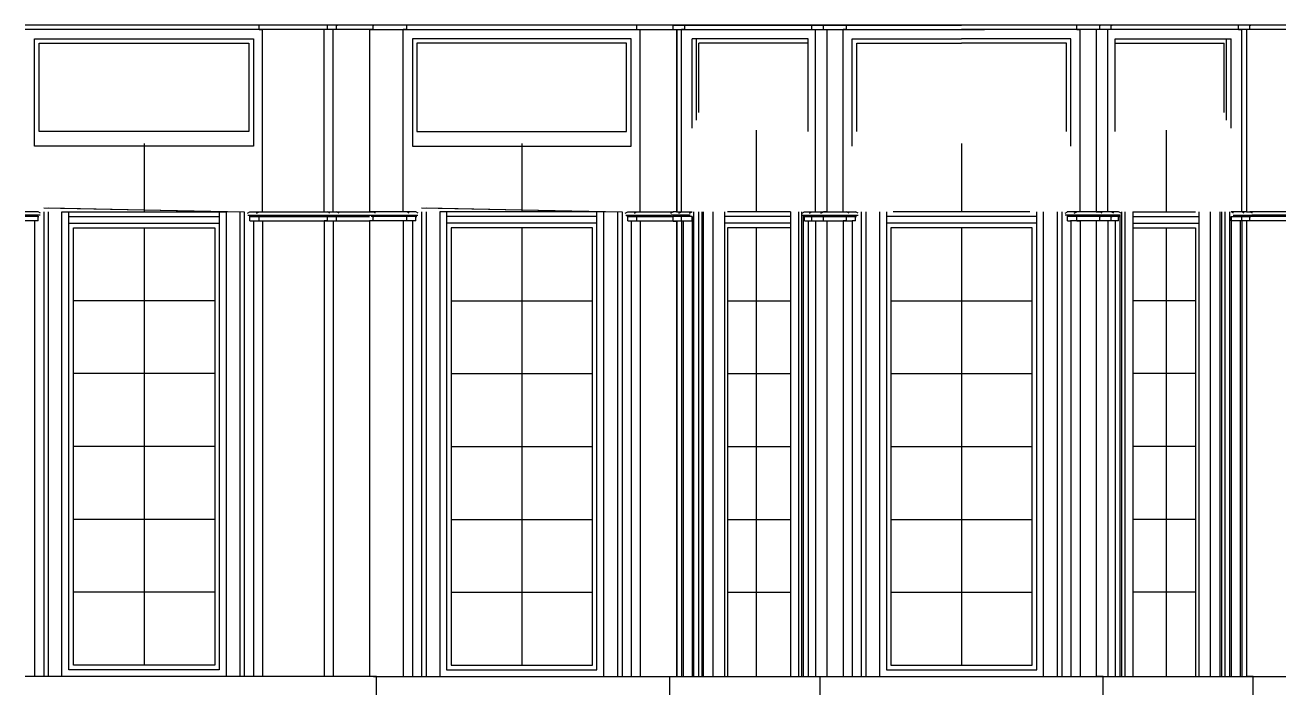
# Model space of a CAD drawing. Header units: metres. Extents: x 0 to 1539, y 0 to 641.
# Drawn here: x 871.4 to 1146.5, y 145.5 to 291 of the extents above; entities that cross this region are included whole.
import ezdxf

# ---------------------------------------------------------------- set-up
doc = ezdxf.new("R2010")
doc.units = ezdxf.units.M

msp = doc.modelspace()

# ---------------------------------------------------------------- linework, layer by layer
at = {"layer": 'EL-Wall'}
for p, q in [((948.5, 148), (871.4, 148)), ((1012.85, 143), (1012.85, 148)), ((1012.85, 148), (1014.35, 148)), ((1045.82, 143, -0.34), (1045.82, 148, -0.34)), ((1045.82, 148, -0.34), (1047.32, 148, -0.34)), ((1107.93, 148, -0.34), (1106.43, 148, -0.34)), ((1107.93, 143, -0.34), (1107.93, 148, -0.34)), ((1140.87, 148), (1139.37, 148)), ((1140.87, 143), (1140.87, 148))]:
    msp.add_line(p, q, dxfattribs=at)
msp.add_lwpolyline([(948.04, 143), (948.5, 143), (948.5, 148)], dxfattribs=at)
at = {"layer": 'EL-Window'}
for p, q in [((897.5, 265), (897.5, 250)), ((980.38, 265), (980.38, 250)), ((881, 249), (914, 249)), ((882.5, 250), (912.5, 250)), ((996.88, 249), (963.88, 249)), ((995.38, 250), (965.38, 250)), ((881, 247.5), (914, 247.5)), ((897.5, 246.5), (897.5, 150.5)), ((996.88, 247.5), (963.88, 247.5)), ((980.38, 246.5), (980.38, 150.5)), ((913, 230.5), (882, 230.5)), ((964.88, 230.5), (995.88, 230.5)), ((913, 214.5), (882, 214.5)), ((964.88, 214.5), (995.88, 214.5)), ((913, 198.5), (882, 198.5)), ((964.88, 198.5), (995.88, 198.5)), ((913, 182.5), (882, 182.5)), ((964.88, 182.5), (995.88, 182.5)), ((913, 166.5), (882, 166.5)), ((964.88, 166.5), (995.88, 166.5))]:
    msp.add_line(p, q, dxfattribs=at)
at = {"layer": 'EL-Window', "color": 1}
for points in [[(915.5, 250), (915.5, 148), (879.5, 148), (879.5, 250)], [(962.38, 250), (962.38, 148), (998.38, 148), (998.38, 250)]]:
    msp.add_lwpolyline(points, close=True, dxfattribs=at)
at = {"layer": 'EL-Window', "color": 8}
for points in [[(914, 250), (914, 149.5), (881, 149.5), (881, 250)], [(963.88, 250), (963.88, 149.5), (996.88, 149.5), (996.88, 250)], [(913, 246.5), (913, 150.5), (882, 150.5), (882, 246.5)], [(964.88, 246.5), (964.88, 150.5), (995.88, 150.5), (995.88, 246.5)]]:
    msp.add_lwpolyline(points, close=True, dxfattribs=at)
for points in [[(882.5, 250), (912.5, 250)], [(995.38, 250), (965.38, 250)]]:
    msp.add_lwpolyline(points, dxfattribs=at)
at = {"layer": 'FP-Hatch'}
for p, q in [((1031.89, 250, -0.34), (1031.89, 267.92, -0.34)), ((1121.86, 250, -0.34), (1121.86, 267.92, -0.34)), ((1076.87, 265), (1076.87, 250)), ((1039.3, 249, -0.34), (1024.82, 249, -0.34)), ((1039.3, 250, -0.34), (1025.52, 250, -0.34)), ((1093.37, 249), (1060.37, 249)), ((1091.87, 250), (1061.87, 250)), ((1114.45, 250, -0.34), (1128.22, 250, -0.34)), ((1114.45, 249, -0.34), (1128.93, 249, -0.34)), ((1039.3, 247.5, -0.34), (1024.82, 247.5, -0.34)), ((1039.3, 246.5, -0.34), (1025.52, 246.5, -0.34)), ((1031.89, 148, -0.34), (1031.89, 246.56, -0.34)), ((1093.37, 247.5), (1060.37, 247.5)), ((1076.87, 246.5), (1076.87, 150.5)), ((1114.45, 247.5, -0.34), (1128.93, 247.5, -0.34)), ((1114.45, 246.5, -0.34), (1128.22, 246.5, -0.34)), ((1121.86, 148, -0.34), (1121.86, 246.56, -0.34)), ((1025.52, 230.5, -0.34), (1039.3, 230.5, -0.34)), ((1061.37, 230.5), (1092.37, 230.5)), ((1128.22, 230.5, -0.34), (1114.45, 230.5, -0.34)), ((1025.52, 214.5, -0.34), (1039.3, 214.5, -0.34)), ((1061.37, 214.5), (1092.37, 214.5)), ((1128.22, 214.5, -0.34), (1114.45, 214.5, -0.34)), ((1025.52, 198.5, -0.34), (1039.3, 198.5, -0.34)), ((1061.37, 198.5), (1092.37, 198.5)), ((1128.22, 198.5, -0.34), (1114.45, 198.5, -0.34)), ((1025.52, 182.5, -0.34), (1039.3, 182.5, -0.34)), ((1061.37, 182.5), (1092.37, 182.5)), ((1128.22, 182.5, -0.34), (1114.45, 182.5, -0.34)), ((1025.52, 166.5, -0.34), (1039.3, 166.5, -0.34)), ((1061.37, 166.5), (1092.37, 166.5)), ((1128.22, 166.5, -0.34), (1114.45, 166.5, -0.34))]:
    msp.add_line(p, q, dxfattribs=at)
at = {"layer": 'FP-Proposed Wall', "color": 8}
for p, q in [((1081.88, 291), (871.4, 291)), ((922.75, 290), (922.75, 291)), ((922.75, 290), (923.5, 290)), ((923.5, 250), (923.5, 290)), ((937.75, 290), (937, 290)), ((937, 250), (937, 290)), ((937.75, 290), (937.75, 291)), ((955.13, 290), (954.38, 290)), ((954.38, 250), (954.38, 290)), ((955.13, 290), (955.13, 291)), ((1005.63, 290), (1005.63, 291)), ((1005.63, 290), (1006.38, 290)), ((1006.38, 250), (1006.38, 290)), ((1013.6, 291), (1076.87, 291, -0.34)), ((1013.6, 291), (1076.87, 291, -0.34)), ((1016.16, 290, -0.34), (1015.41, 290, -0.34)), ((1015.41, 250, -0.34), (1015.41, 290, -0.34)), ((1016.16, 291, -0.34), (1016.35, 291, -0.34)), ((1016.16, 290, -0.34), (1016.16, 291, -0.34)), ((1044.05, 291, -0.34), (1043.86, 291, -0.34)), ((1044.05, 290, -0.34), (1044.05, 291, -0.34)), ((1044.05, 290, -0.34), (1044.8, 290, -0.34)), ((1044.8, 250, -0.34), (1044.8, 290, -0.34)), ((1050.87, 250), (1050.87, 290)), ((1051.62, 290), (1050.87, 290)), ((1051.62, 291), (1051.81, 291)), ((1051.62, 290), (1051.62, 291)), ((1140.12, 291), (1076.87, 291, -0.34)), ((1140.12, 291), (1076.87, 291, -0.34)), ((1206.44, 291), (1081.88, 291)), ((1102.12, 291), (1101.93, 291)), ((1102.12, 290), (1102.12, 291)), ((1102.12, 290), (1102.87, 290)), ((1102.87, 250), (1102.87, 290)), ((1109.69, 290, -0.34), (1108.94, 290, -0.34)), ((1108.94, 250, -0.34), (1108.94, 290, -0.34)), ((1109.69, 291, -0.34), (1109.88, 291, -0.34)), ((1109.69, 290, -0.34), (1109.69, 291, -0.34)), ((1137.59, 291, -0.34), (1137.4, 291, -0.34)), ((1137.59, 290, -0.34), (1137.59, 291, -0.34)), ((1137.59, 290, -0.34), (1138.34, 290, -0.34)), ((1138.34, 250, -0.34), (1138.34, 290, -0.34)), ((1017.73, 268.35, -0.34), (1017.73, 288, -0.34)), ((1043.19, 288), (1017.73, 288)), ((1018.73, 270.16, -0.34), (1018.73, 288, -0.34)), ((1019.23, 271.83, -0.34), (1019.23, 287, -0.34)), ((1043.19, 287), (1019.23, 287)), ((1043.19, 267.62, -0.34), (1043.19, 288, -0.34)), ((1052.87, 264.42), (1052.87, 288)), ((1052.87, 288), (1076.87, 288)), ((1053.87, 267.66), (1053.87, 287)), ((1053.87, 287), (1076.87, 287)), ((1100.87, 288), (1076.87, 288)), ((1099.87, 287), (1076.87, 287)), ((1099.87, 267.66), (1099.87, 287)), ((1100.87, 264.42), (1100.87, 288)), ((1110.56, 288), (1136.01, 288)), ((1110.56, 267.62, -0.34), (1110.56, 288, -0.34)), ((1110.56, 287), (1134.51, 287)), ((1134.51, 271.83, -0.34), (1134.51, 287, -0.34)), ((1135.01, 270.16, -0.34), (1135.01, 288, -0.34)), ((1136.01, 268.35, -0.34), (1136.01, 288, -0.34)), ((874.69, 249.25), (871.4, 249.25)), ((874.25, 249), (871.4, 249)), ((920.31, 249.25), (957.57, 249.25)), ((920.75, 249), (947, 249)), ((922.2, 249.72), (922.75, 250)), ((922.75, 248), (922.75, 249)), ((922.75, 248), (923.5, 248)), ((937.75, 248), (937, 248)), ((938.3, 249.72), (937.75, 250)), ((937.75, 248), (937.75, 249)), ((957.13, 249), (947.32, 249)), ((955.13, 248), (954.38, 248)), ((955.68, 249.72), (955.13, 250)), ((955.13, 248), (955.13, 249)), ((1003.19, 249.25), (1013.19, 249.25)), ((1003.63, 249), (1013.44, 249)), ((1005.08, 249.72), (1005.63, 250)), ((1005.63, 248), (1005.63, 249)), ((1005.63, 248), (1006.38, 248)), ((1017.29, 249.25), (1013.16, 249.25, 0.34)), ((1017.73, 249), (1013.41, 249, 0.34)), ((1015.41, 248, -0.34), (1015.41, 148, -0.34)), ((1015.76, 248, -0.34), (1015.76, 148, -0.34)), ((1019.14, 250, -0.34), (1019.14, 148, -0.34)), ((1019.85, 250, -0.34), (1019.85, 148, -0.34)), ((1020.21, 250, -0.34), (1020.21, 148, -0.34)), ((1041.06, 250, -0.34), (1041.06, 148, -0.34)), ((1041.77, 250, -0.34), (1041.77, 148, -0.34)), ((1042, 249.25), (1054.17, 249.25)), ((1042.13, 250, -0.34), (1042.13, 250, -0.34)), ((1042.13, 249.21, -0.34), (1042.13, 148, -0.34)), ((1042.25, 249), (1053.73, 249)), ((1043.5, 249.72, -0.34), (1044.05, 250, -0.34)), ((1044.05, 249, -0.34), (1043.86, 249, -0.34)), ((1044.05, 248, -0.34), (1044.05, 249, -0.34)), ((1044.05, 248, -0.34), (1044.8, 248, -0.34)), ((1044.8, 250, -0.34), (1044.8, 250, -0.34)), ((1044.8, 248, -0.34), (1044.8, 148, -0.34)), ((1050.87, 250), (1050.87, 250)), ((1050.87, 248), (1050.87, 148)), ((1051.62, 248), (1050.87, 248)), ((1052.17, 249.72), (1051.62, 250)), ((1051.62, 249), (1051.81, 249)), ((1051.62, 248), (1051.62, 249)), ((1054.87, 250), (1054.87, 148)), ((1055.87, 250), (1055.87, 148)), ((1060.37, 250), (1060.37, 149.5)), ((1093.37, 149.5), (1093.37, 250)), ((1097.87, 250), (1097.87, 148)), ((1098.87, 250), (1098.87, 148)), ((1111.75, 249.25), (1099.58, 249.25)), ((1111.5, 249), (1100.02, 249)), ((1101.57, 249.72), (1102.12, 250)), ((1102.12, 249), (1101.93, 249)), ((1102.12, 248), (1102.12, 249)), ((1102.12, 248), (1102.87, 248)), ((1102.87, 250), (1102.87, 250)), ((1102.87, 248), (1102.87, 148)), ((1108.94, 250, -0.34), (1108.94, 250, -0.34)), ((1108.94, 248, -0.34), (1108.94, 148, -0.34)), ((1109.69, 248, -0.34), (1108.94, 248, -0.34)), ((1110.24, 249.72, -0.34), (1109.69, 250, -0.34)), ((1109.69, 249, -0.34), (1109.88, 249, -0.34)), ((1109.69, 248, -0.34), (1109.69, 249, -0.34)), ((1111.62, 250, -0.34), (1111.62, 250, -0.34)), ((1111.62, 249.21, -0.34), (1111.62, 148, -0.34)), ((1111.97, 250, -0.34), (1111.97, 148, -0.34)), ((1112.68, 250, -0.34), (1112.68, 148, -0.34)), ((1133.54, 250, -0.34), (1133.54, 148, -0.34)), ((1133.89, 250, -0.34), (1133.89, 148, -0.34)), ((1134.6, 250, -0.34), (1134.6, 148, -0.34)), ((1136.01, 249), (1140.31, 249, 0.34)), ((1136.45, 249.25), (1140.56, 249.25, 0.34)), ((1137.98, 248, -0.34), (1137.98, 148, -0.34)), ((1138.34, 248, -0.34), (1138.34, 148, -0.34)), ((1150.13, 249), (1140.32, 249)), ((1150.57, 249.25), (1140.57, 249.25)), ((1025.52, 246.5, -0.34), (1025.52, 148, -0.34)), ((1061.37, 246.5), (1061.37, 150.5)), ((1092.37, 246.5), (1061.37, 246.5)), ((1092.37, 150.5), (1092.37, 246.5)), ((1128.22, 246.5, -0.34), (1128.22, 148, -0.34)), ((1060.37, 149.5), (1093.37, 149.5)), ((1061.37, 150.5), (1092.37, 150.5))]:
    msp.add_line(p, q, dxfattribs=at)
at = {"layer": 'FP-Proposed Wall', "color": 1}
for p, q in [((947, 290), (871.4, 290)), ((947.13, 290), (1081.88, 290)), ((1014.35, 290), (1076.87, 290, -0.34)), ((1014.35, 290), (1076.87, 290, -0.34)), ((1139.37, 290), (1076.87, 290, -0.34)), ((1139.37, 290), (1076.87, 290, -0.34)), ((1206.63, 290), (1081.88, 290)), ((1022.33, 250, -0.34), (1022.33, 148, -0.34)), ((1024.82, 250, -0.34), (1024.82, 148, -0.34)), ((1039.3, 250, -0.34), (1039.3, 148, -0.34)), ((1058.87, 250), (1058.87, 148)), ((1094.87, 148), (1094.87, 250)), ((1114.45, 250, -0.34), (1114.45, 148, -0.34)), ((1128.93, 250, -0.34), (1128.93, 148, -0.34)), ((1131.42, 250, -0.34), (1131.42, 148, -0.34)), ((1058.87, 148), (1094.87, 148))]:
    msp.add_line(p, q, dxfattribs=at)
at = {"layer": 'FP-Proposed Wall'}
for p, q in [((947.75, 290), (947, 290)), ((947.75, 291), (947.94, 291)), ((947.75, 290), (947.75, 291)), ((1013.6, 291), (1013.41, 291)), ((1013.61, 290.99), (1013.42, 290.99)), ((1013.6, 290), (1013.6, 291)), ((1013.6, 290), (1014.35, 290)), ((1013.61, 289.99), (1013.61, 290.99)), ((1013.61, 289.99), (1014.36, 289.99)), ((1014.35, 290), (1014.35, 250)), ((1046.57, 291, -0.34), (1046.38, 291, -0.34)), ((1046.57, 290, -0.34), (1046.57, 291, -0.34)), ((1046.57, 290, -0.34), (1047.32, 290, -0.34)), ((1047.32, 290, -0.34), (1047.32, 250, -0.34)), ((1106.43, 290, -0.34), (1106.43, 250, -0.34)), ((1107.18, 290, -0.34), (1106.43, 290, -0.34)), ((1107.18, 291, -0.34), (1107.37, 291, -0.34)), ((1107.18, 290, -0.34), (1107.18, 291, -0.34)), ((1140.12, 290), (1139.37, 290)), ((1139.37, 290), (1139.37, 250)), ((1140.12, 291), (1140.31, 291)), ((1140.12, 290), (1140.12, 291)), ((947, 250), (947.75, 250)), ((947.75, 248), (947, 248)), ((948.3, 249.72), (947.75, 250)), ((947.75, 249), (947.94, 249)), ((947.75, 248), (947.75, 249)), ((1013.05, 249.72), (1013.6, 250)), ((1013.06, 249.72), (1013.61, 249.99)), ((1013.6, 249), (1013.41, 249)), ((1013.61, 248.99), (1013.42, 248.99)), ((1014.35, 250), (1013.6, 250)), ((1013.6, 248), (1013.6, 249)), ((1013.6, 248), (1014.35, 248)), ((1014.36, 249.99), (1013.61, 249.99)), ((1013.61, 247.99), (1013.61, 248.99)), ((1013.61, 247.99), (1014.36, 247.99)), ((1014.35, 248), (1014.35, 148)), ((1046.02, 249.72, -0.34), (1046.57, 250, -0.34)), ((1046.57, 249, -0.34), (1046.38, 249, -0.34)), ((1047.32, 250, -0.34), (1046.57, 250, -0.34)), ((1046.57, 248, -0.34), (1046.57, 249, -0.34)), ((1046.57, 248, -0.34), (1047.32, 248, -0.34)), ((1047.32, 248, -0.34), (1047.32, 148, -0.34)), ((1106.43, 250, -0.34), (1107.18, 250, -0.34)), ((1106.43, 248, -0.34), (1106.43, 148, -0.34)), ((1107.18, 248, -0.34), (1106.43, 248, -0.34)), ((1107.73, 249.72, -0.34), (1107.18, 250, -0.34)), ((1107.18, 249, -0.34), (1107.37, 249, -0.34)), ((1107.18, 248, -0.34), (1107.18, 249, -0.34)), ((1139.37, 250), (1140.12, 250)), ((1139.37, 248), (1139.37, 148)), ((1140.12, 248), (1139.37, 248)), ((1140.67, 249.72), (1140.12, 250)), ((1140.12, 249), (1140.31, 249)), ((1140.12, 248), (1140.12, 249)), ((947.88, 148), (1205.88, 148))]:
    msp.add_line(p, q, dxfattribs=at)
for points in [[(947, 290), (947, 250)], [(1014.36, 289.99), (1014.36, 249.99)], [(1139.38, 290), (1139.38, 250)], [(947, 248), (947, 148)], [(1014.36, 247.99), (1014.37, 147.99)], [(1139.38, 248), (1139.38, 148)]]:
    msp.add_lwpolyline(points, dxfattribs=at)
at = {"layer": 'FP-Proposed Wall', "color": 8}
for points in [[(873.5, 288), (921.5, 288), (921.5, 264.42), (873.5, 264.42)], [(874.5, 287), (920.5, 287), (920.5, 267.66), (874.5, 267.66)], [(1004.38, 288), (956.38, 288), (956.38, 264.42), (1004.38, 264.42)], [(1003.38, 287), (957.38, 287), (957.38, 267.66), (1003.38, 267.66)]]:
    msp.add_lwpolyline(points, close=True, dxfattribs=at)
for points in [[(875.52, 250.91), (919.5, 250), (919.5, 148)], [(876.52, 250.87), (918.5, 250), (918.5, 148)], [(958.4, 250.91), (1002.38, 250), (1002.38, 148)], [(959.4, 250.87), (1001.38, 250), (1001.38, 148)], [(875.5, 250), (875.5, 148)], [(876.5, 250), (876.5, 148)], [(923.5, 248), (923.5, 148)], [(937, 248), (937, 148)], [(954.38, 248), (954.38, 148)], [(958.38, 250), (958.38, 148)], [(959.38, 250), (959.38, 148)], [(1006.38, 248), (1006.38, 148)]]:
    msp.add_lwpolyline(points, dxfattribs=at)
at = {"layer": 'FP-Stair'}
for p, q in [((939, 250), (939, 290)), ((939.75, 290), (939, 290)), ((939.75, 291), (939.94, 291)), ((939.75, 290), (939.75, 291)), ((874.25, 250), (871.4, 250)), ((874.25, 248), (871.4, 248)), ((874.8, 249.72), (874.25, 250)), ((874.25, 249), (874.44, 249)), ((874.25, 248), (874.25, 249)), ((920.2, 249.72), (920.75, 250)), ((920.75, 249), (920.56, 249)), ((920.75, 250), (947, 250)), ((920.75, 248), (920.75, 249)), ((920.75, 248), (947, 248)), ((940.3, 249.72), (939.75, 250)), ((939.75, 249), (939.94, 249)), ((939.75, 248), (939.75, 249)), ((957.13, 250), (947.13, 250)), ((957.13, 248), (947.13, 248)), ((957.68, 249.72), (957.13, 250)), ((957.13, 249), (957.32, 249)), ((957.13, 248), (957.13, 249)), ((1003.08, 249.72), (1003.63, 250)), ((1003.63, 249), (1003.44, 249)), ((1003.63, 250), (1013.63, 250)), ((1003.63, 248), (1003.63, 249)), ((1003.63, 248), (1013.63, 248)), ((1014.35, 250, 0.34), (1017.73, 250)), ((1014.35, 248, 0.34), (1017.73, 248)), ((1014.86, 249.72, -0.34), (1015.41, 250, -0.34)), ((1015.41, 249, -0.34), (1015.22, 249, -0.34)), ((1015.41, 248, -0.34), (1015.41, 249, -0.34)), ((1017.18, 249.72, -0.34), (1017.73, 250, -0.34)), ((1017.73, 249, -0.34), (1017.54, 249, -0.34)), ((1017.73, 249, -0.34), (1017.73, 148, -0.34)), ((1017.73, 248, -0.34), (1017.73, 249, -0.34)), ((1018.08, 250, -0.34), (1018.08, 148, -0.34)), ((1041.89, 249.72, -0.34), (1042.44, 250, -0.34)), ((1042.44, 249, -0.34), (1042.25, 249, -0.34)), ((1042.44, 250), (1053.73, 250)), ((1042.44, 248, -0.34), (1042.44, 249, -0.34)), ((1042.44, 248), (1052.98, 248)), ((1042.44, 248, -0.34), (1043.19, 248, -0.34)), ((1043.19, 248, -0.34), (1043.19, 148, -0.34)), ((1052.87, 248), (1052.87, 148)), ((1053.62, 248), (1052.87, 248)), ((1054.17, 249.72), (1053.62, 250)), ((1053.62, 249), (1053.81, 249)), ((1053.62, 248), (1053.62, 249)), ((1099.57, 249.72), (1100.12, 250)), ((1100.12, 249), (1099.93, 249)), ((1111.31, 250), (1100.02, 250)), ((1100.12, 248), (1100.12, 249)), ((1100.12, 248), (1100.87, 248)), ((1111.31, 248), (1100.77, 248)), ((1100.87, 248), (1100.87, 148)), ((1110.56, 248, -0.34), (1110.56, 148, -0.34)), ((1111.31, 248, -0.34), (1110.56, 248, -0.34)), ((1111.86, 249.72, -0.34), (1111.31, 250, -0.34)), ((1111.31, 249, -0.34), (1111.5, 249, -0.34)), ((1111.31, 248, -0.34), (1111.31, 249, -0.34)), ((1135.66, 250, -0.34), (1135.66, 148, -0.34)), ((1136.56, 249.72, -0.34), (1136.01, 250, -0.34)), ((1139.37, 250, 0.34), (1136.01, 250)), ((1136.01, 249, -0.34), (1136.2, 249, -0.34)), ((1136.01, 249, -0.34), (1136.01, 148, -0.34)), ((1136.01, 248, -0.34), (1136.01, 249, -0.34)), ((1139.37, 248, 0.34), (1136.01, 248)), ((1138.88, 249.72, -0.34), (1138.34, 250, -0.34)), ((1138.34, 249, -0.34), (1138.52, 249, -0.34)), ((1138.34, 249, -0.34), (1138.52, 249, -0.34)), ((1138.34, 248, -0.34), (1138.34, 249, -0.34)), ((1150.13, 250), (1140.13, 250)), ((1150.13, 248), (1140.13, 248))]:
    msp.add_line(p, q, dxfattribs=at)
for points in [[(873.5, 248), (873.5, 148)], [(921.5, 248), (921.5, 148)], [(939, 248), (939, 148)], [(956.38, 248), (956.38, 148)], [(1004.38, 248), (1004.38, 148)]]:
    msp.add_lwpolyline(points, dxfattribs=at)

doc.saveas('drawing.dxf')
